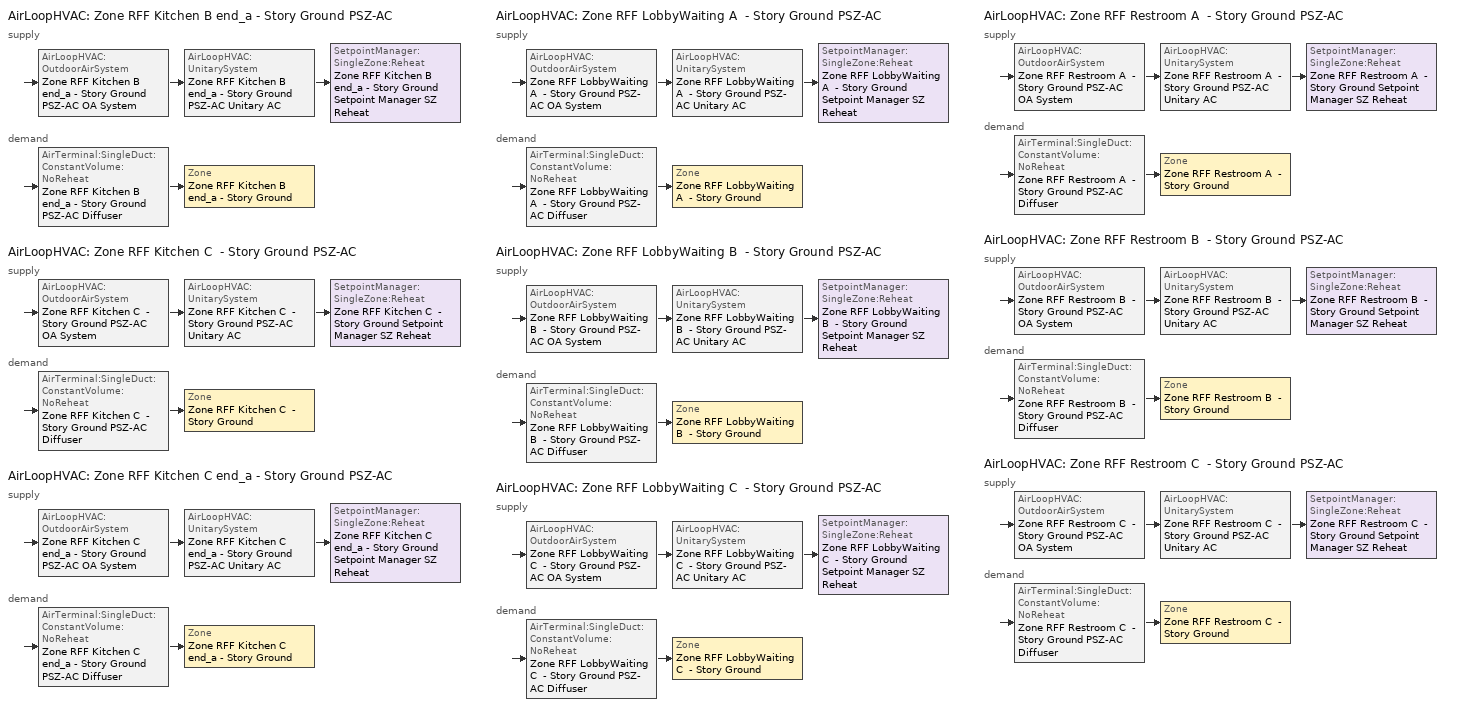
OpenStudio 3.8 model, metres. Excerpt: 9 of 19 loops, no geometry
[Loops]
AirLoopHVAC 'Zone RFF Kitchen B end_a - Story Ground PSZ-AC'
 supply: AirLoopHVAC:OutdoorAirSystem 'Zone RFF Kitchen B end_a - Story Ground PSZ-AC OA System' > AirLoopHVAC:UnitarySystem 'Zone RFF Kitchen B end_a - Story Ground PSZ-AC Unitary AC' > SetpointManager:SingleZone:Reheat 'Zone RFF Kitchen B end_a - Story Ground Setpoint Manager SZ Reheat'
 demand: AirTerminal:SingleDuct:ConstantVolume:NoReheat 'Zone RFF Kitchen B end_a - Story Ground PSZ-AC Diffuser' > Zone 'Zone RFF Kitchen B end_a - Story Ground'
AirLoopHVAC 'Zone RFF Kitchen C  - Story Ground PSZ-AC'
 supply: AirLoopHVAC:OutdoorAirSystem 'Zone RFF Kitchen C  - Story Ground PSZ-AC OA System' > AirLoopHVAC:UnitarySystem 'Zone RFF Kitchen C  - Story Ground PSZ-AC Unitary AC' > SetpointManager:SingleZone:Reheat 'Zone RFF Kitchen C  - Story Ground Setpoint Manager SZ Reheat'
 demand: AirTerminal:SingleDuct:ConstantVolume:NoReheat 'Zone RFF Kitchen C  - Story Ground PSZ-AC Diffuser' > Zone 'Zone RFF Kitchen C  - Story Ground'
AirLoopHVAC 'Zone RFF Kitchen C end_a - Story Ground PSZ-AC'
 supply: AirLoopHVAC:OutdoorAirSystem 'Zone RFF Kitchen C end_a - Story Ground PSZ-AC OA System' > AirLoopHVAC:UnitarySystem 'Zone RFF Kitchen C end_a - Story Ground PSZ-AC Unitary AC' > SetpointManager:SingleZone:Reheat 'Zone RFF Kitchen C end_a - Story Ground Setpoint Manager SZ Reheat'
 demand: AirTerminal:SingleDuct:ConstantVolume:NoReheat 'Zone RFF Kitchen C end_a - Story Ground PSZ-AC Diffuser' > Zone 'Zone RFF Kitchen C end_a - Story Ground'
AirLoopHVAC 'Zone RFF LobbyWaiting A  - Story Ground PSZ-AC'
 supply: AirLoopHVAC:OutdoorAirSystem 'Zone RFF LobbyWaiting A  - Story Ground PSZ-AC OA System' > AirLoopHVAC:UnitarySystem 'Zone RFF LobbyWaiting A  - Story Ground PSZ-AC Unitary AC' > SetpointManager:SingleZone:Reheat 'Zone RFF LobbyWaiting A  - Story Ground Setpoint Manager SZ Reheat'
 demand: AirTerminal:SingleDuct:ConstantVolume:NoReheat 'Zone RFF LobbyWaiting A  - Story Ground PSZ-AC Diffuser' > Zone 'Zone RFF LobbyWaiting A  - Story Ground'
AirLoopHVAC 'Zone RFF LobbyWaiting B  - Story Ground PSZ-AC'
 supply: AirLoopHVAC:OutdoorAirSystem 'Zone RFF LobbyWaiting B  - Story Ground PSZ-AC OA System' > AirLoopHVAC:UnitarySystem 'Zone RFF LobbyWaiting B  - Story Ground PSZ-AC Unitary AC' > SetpointManager:SingleZone:Reheat 'Zone RFF LobbyWaiting B  - Story Ground Setpoint Manager SZ Reheat'
 demand: AirTerminal:SingleDuct:ConstantVolume:NoReheat 'Zone RFF LobbyWaiting B  - Story Ground PSZ-AC Diffuser' > Zone 'Zone RFF LobbyWaiting B  - Story Ground'
AirLoopHVAC 'Zone RFF LobbyWaiting C  - Story Ground PSZ-AC'
 supply: AirLoopHVAC:OutdoorAirSystem 'Zone RFF LobbyWaiting C  - Story Ground PSZ-AC OA System' > AirLoopHVAC:UnitarySystem 'Zone RFF LobbyWaiting C  - Story Ground PSZ-AC Unitary AC' > SetpointManager:SingleZone:Reheat 'Zone RFF LobbyWaiting C  - Story Ground Setpoint Manager SZ Reheat'
 demand: AirTerminal:SingleDuct:ConstantVolume:NoReheat 'Zone RFF LobbyWaiting C  - Story Ground PSZ-AC Diffuser' > Zone 'Zone RFF LobbyWaiting C  - Story Ground'
AirLoopHVAC 'Zone RFF Restroom A  - Story Ground PSZ-AC'
 supply: AirLoopHVAC:OutdoorAirSystem 'Zone RFF Restroom A  - Story Ground PSZ-AC OA System' > AirLoopHVAC:UnitarySystem 'Zone RFF Restroom A  - Story Ground PSZ-AC Unitary AC' > SetpointManager:SingleZone:Reheat 'Zone RFF Restroom A  - Story Ground Setpoint Manager SZ Reheat'
 demand: AirTerminal:SingleDuct:ConstantVolume:NoReheat 'Zone RFF Restroom A  - Story Ground PSZ-AC Diffuser' > Zone 'Zone RFF Restroom A  - Story Ground'
AirLoopHVAC 'Zone RFF Restroom B  - Story Ground PSZ-AC'
 supply: AirLoopHVAC:OutdoorAirSystem 'Zone RFF Restroom B  - Story Ground PSZ-AC OA System' > AirLoopHVAC:UnitarySystem 'Zone RFF Restroom B  - Story Ground PSZ-AC Unitary AC' > SetpointManager:SingleZone:Reheat 'Zone RFF Restroom B  - Story Ground Setpoint Manager SZ Reheat'
 demand: AirTerminal:SingleDuct:ConstantVolume:NoReheat 'Zone RFF Restroom B  - Story Ground PSZ-AC Diffuser' > Zone 'Zone RFF Restroom B  - Story Ground'
AirLoopHVAC 'Zone RFF Restroom C  - Story Ground PSZ-AC'
 supply: AirLoopHVAC:OutdoorAirSystem 'Zone RFF Restroom C  - Story Ground PSZ-AC OA System' > AirLoopHVAC:UnitarySystem 'Zone RFF Restroom C  - Story Ground PSZ-AC Unitary AC' > SetpointManager:SingleZone:Reheat 'Zone RFF Restroom C  - Story Ground Setpoint Manager SZ Reheat'
 demand: AirTerminal:SingleDuct:ConstantVolume:NoReheat 'Zone RFF Restroom C  - Story Ground PSZ-AC Diffuser' > Zone 'Zone RFF Restroom C  - Story Ground'
[Sizing:Zone] Zone Cooling Design Supply Air Temperature Input Method=SupplyAirTemperature; Zone Cooling Design Supply Air Temperature {C}=12.7778; Zone Cooling Design Supply Air Temperature Difference {deltaC}=11.11; Zone Heating Design Supply Air Temperature Input Method=SupplyAirTemperature; Zone Heating Design Supply Air Temperature {C}=50; Zone Heating Design Supply Air Temperature Difference {deltaC}=11.11; Zone Cooling Design Supply Air Humidity Ratio {kg-H2O/kg-air}=0.0085; Zone Heating Design Supply Air Humidity Ratio {kg-H2O/kg-air}=0.008; Cooling Design Air Flow Method=DesignDay; Heating Design Air Flow Method=DesignDay; Account for Dedicated Outdoor Air System=No; Dedicated Outdoor Air System Control Strategy=NeutralSupplyAir; Dedicated Outdoor Air Low Setpoint Temperature for Design {C}=autosize; Dedicated Outdoor Air High Setpoint Temperature for Design {C}=autosize; Zone Load Sizing Method=Sensible Load Only No Latent Load; Zone Latent Cooling Design Supply Air Humidity Ratio Input Method=HumidityRatioDifference; Zone Cooling Design Supply Air Humidity Ratio Difference {kgWater/kgDryAir}=0.005; Zone Latent Heating Design Supply Air Humidity Ratio Input Method=HumidityRatioDifference; Zone Humidification Design Supply Air Humidity Ratio Difference {kgWater/kgDryAir}=0.005
Zone RFF Kitchen B end_a - Story Ground; Zone RFF Kitchen C end_a - Story Ground; Zone RFF Kitchen C  - Story Ground; Zone RFF Restroom A  - Story Ground; Zone RFF Restroom B  - Story Ground; Zone RFF Restroom C  - Story Ground; Zone RFF LobbyWaiting A  - Story Ground; Zone RFF LobbyWaiting B  - Story Ground; Zone RFF LobbyWaiting C  - Story Ground
[Zone equipment]
Zone RFF Kitchen B end_a - Story Ground: Zone RFF Kitchen B end_a - Story Ground Exhaust Fan, Zone RFF Kitchen B end_a - Story Ground PSZ-AC Diffuser
Zone RFF Kitchen C end_a - Story Ground: Zone RFF Kitchen C end_a - Story Ground Exhaust Fan, Zone RFF Kitchen C end_a - Story Ground PSZ-AC Diffuser
Zone RFF Kitchen C  - Story Ground: Zone RFF Kitchen C  - Story Ground Exhaust Fan, Zone RFF Kitchen C  - Story Ground PSZ-AC Diffuser
Zone RFF Restroom A  - Story Ground: Zone RFF Restroom A  - Story Ground Exhaust Fan, Zone RFF Restroom A  - Story Ground PSZ-AC Diffuser
Zone RFF Restroom B  - Story Ground: Zone RFF Restroom B  - Story Ground Exhaust Fan, Zone RFF Restroom B  - Story Ground PSZ-AC Diffuser
Zone RFF Restroom C  - Story Ground: Zone RFF Restroom C  - Story Ground Exhaust Fan, Zone RFF Restroom C  - Story Ground PSZ-AC Diffuser
Zone RFF LobbyWaiting A  - Story Ground: Zone RFF LobbyWaiting A  - Story Ground PSZ-AC Diffuser
Zone RFF LobbyWaiting B  - Story Ground: Zone RFF LobbyWaiting B  - Story Ground PSZ-AC Diffuser
Zone RFF LobbyWaiting C  - Story Ground: Zone RFF LobbyWaiting C  - Story Ground PSZ-AC Diffuser
[Fan:ZoneExhaust] Availability Schedule=D_RFF_All_Fan_Yr; Fan Total Efficiency=0.563391; Pressure Rise {Pa}=124.544; Flow Fraction Schedule=D_RFF_All_Fan_Yr; System Availability Manager Coupling Mode=Decoupled
Name | Maximum Flow Rate {m3/s}
Zone RFF Kitchen B end_a - Story Ground Exhaust Fan | 0.203941
Zone RFF Kitchen C  - Story Ground Exhaust Fan | 0.373478
Zone RFF Kitchen C end_a - Story Ground Exhaust Fan | 0.350421
Zone RFF Restroom A  - Story Ground Exhaust Fan; Zone RFF Restroom C  - Story Ground Exhaust Fan | 0.0274753
Zone RFF Restroom B  - Story Ground Exhaust Fan | 0.0159903
[Refrigeration:WalkIn]
Quick Service Restaurant Freezer: Availability Schedule=Always On Discrete; Rated Coil Cooling Capacity {W}=1670.51; Operating Temperature {C}=-23; Rated Cooling Source Temperature {C}=-28.3333; Rated Total Heating Power {W}=0; Rated Cooling Coil Fan Power {W}=180; Rated Circulation Fan Power {W}=0; Rated Total Lighting Power {W}=80; Lighting Schedule=Always On; Defrost Type=Electric; Defrost Control Type=TimeSchedule; Defrost Schedule=Refrigeration Defrost Schedule; Defrost Drip-Down Schedule=Refrigeration Dripdown Schedule; Defrost Power {W}=2000; Temperature Termination Defrost Fraction to Ice=0.7; Insulated Floor Surface Area {m2}=7.43224; Insulated Floor U-Value {W/m2-K}=0.207; WalkIn Zone Boundary 1=Refrigeration Walk In Zone Boundary 1
[Refrigeration:WalkIn:ZoneBoundary]
Refrigeration Walk In Zone Boundary 1: Zone=Zone RFF Kitchen C  - Story Ground; Total Insulated Surface Area Facing Zone {m2}=43.4; Insulated Surface U-Value Facing Zone {W/m2-K}=0.235; Area of Stocking Doors Facing Zone {m2}=2; Height of Stocking Doors Facing Zone {m}=2; Stocking Door Opening Schedule Name Facing Zone=door_wi_sched; Stocking Door Opening Protection Type Facing Zone=None
[AirLoopHVAC] Design Return Air Flow Fraction of Supply Air Flow=1
Name | Availability Schedule | Design Supply Air Flow Rate {m3/s}
Zone RFF Kitchen B end_a - Story Ground PSZ-AC | Zone RFF Kitchen B end_a - Story Ground PSZ-AC_constant_night_fan_schedule | 1.65599
Zone RFF Kitchen C  - Story Ground PSZ-AC | Zone RFF Kitchen C  - Story Ground PSZ-AC_constant_night_fan_schedule | 1.61261
Zone RFF Kitchen C end_a - Story Ground PSZ-AC | Zone RFF Kitchen C end_a - Story Ground PSZ-AC_constant_night_fan_schedule | 1.82456
Zone RFF LobbyWaiting A  - Story Ground PSZ-AC | Zone RFF LobbyWaiting A  - Story Ground PSZ-AC_constant_night_fan_schedule | 0.0974898
Zone RFF LobbyWaiting B  - Story Ground PSZ-AC | Zone RFF LobbyWaiting B  - Story Ground PSZ-AC_constant_night_fan_schedule | 0.0467048
Zone RFF LobbyWaiting C  - Story Ground PSZ-AC | Zone RFF LobbyWaiting C  - Story Ground PSZ-AC_constant_night_fan_schedule | 0.117808
Zone RFF Restroom A  - Story Ground PSZ-AC | Zone RFF Restroom A  - Story Ground PSZ-AC_constant_night_fan_schedule | 0.100595
Zone RFF Restroom B  - Story Ground PSZ-AC | Zone RFF Restroom B  - Story Ground PSZ-AC_constant_night_fan_schedule | 0.0669069
Zone RFF Restroom C  - Story Ground PSZ-AC | Zone RFF Restroom C  - Story Ground PSZ-AC_constant_night_fan_schedule | 0.109254
[Sizing:System] Type of Load to Size On=Sensible; Central Heating Maximum System Air Flow Ratio=1; Preheat Design Temperature {C}=7.22222; Preheat Design Humidity Ratio {kg-H2O/kg-Air}=0.008; Precool Design Temperature {C}=12.7778; Precool Design Humidity Ratio {kg-H2O/kg-Air}=0.008; Central Cooling Design Supply Air Temperature {C}=12.7778; Central Heating Design Supply Air Temperature {C}=50; Sizing Option=Coincident; 100% Outdoor Air in Cooling=No; 100% Outdoor Air in Heating=No; Central Cooling Design Supply Air Humidity Ratio {kg-H2O/kg-Air}=0.0085; Central Heating Design Supply Air Humidity Ratio {kg-H2O/kg-Air}=0.008; Cooling Design Air Flow Method=DesignDay; Heating Design Air Flow Method=DesignDay; System Outdoor Air Method=ZoneSum; Zone Maximum Outdoor Air Fraction=1; Cooling Supply Air Flow Rate Per Floor Area {m3/s-m2}=0.00996765; Cooling Fraction of Autosized Cooling Supply Air Flow Rate=1; Cooling Supply Air Flow Rate Per Unit Cooling Capacity {m3/s-W}=3.94755e-05; Heating Supply Air Flow Rate Per Floor Area {m3/s-m2}=0.00996765; Heating Fraction of Autosized Heating Supply Air Flow Rate=1; Heating Fraction of Autosized Cooling Supply Air Flow Rate=1; Heating Supply Air Flow Rate Per Unit Heating Capacity {m3/s-W}=3.15882e-05; Cooling Design Capacity Method=CoolingDesignCapacity; Cooling Design Capacity Per Floor Area {W/m2}=234.7; Fraction of Autosized Cooling Design Capacity=1; Heating Design Capacity Method=HeatingDesignCapacity; Heating Design Capacity Per Floor Area {W/m2}=157; Fraction of Autosized Heating Design Capacity=1; Central Cooling Capacity Control Method=OnOff; Occupant Diversity=1
Name | Design Outdoor Air Flow Rate {m3/s} | Cooling Design Capacity {W} | Heating Design Capacity {W}
Zone RFF Kitchen B end_a - Story Ground PSZ-AC | 1.65599 | 18886.76 | 776.79
Zone RFF Kitchen C  - Story Ground PSZ-AC | 1.61261 | 18354.87 | 4557.23
Zone RFF Kitchen C end_a - Story Ground PSZ-AC | 1.82456 | 20960.24 | 1676.79
Zone RFF LobbyWaiting A  - Story Ground PSZ-AC | 0.0974898 | 1379.68 | 961.65
Zone RFF LobbyWaiting B  - Story Ground PSZ-AC | 0.0467048 | 689.67 | 432.26
Zone RFF LobbyWaiting C  - Story Ground PSZ-AC | 0.117808 | 1596.02 | 961.38
Zone RFF Restroom A  - Story Ground PSZ-AC | 0.100595 | 1312.66 | 471.02
Zone RFF Restroom B  - Story Ground PSZ-AC | 0.0669069 | 858.38 | 274.13
Zone RFF Restroom C  - Story Ground PSZ-AC | 0.109254 | 1402.63 | 471.02
[SetpointManager:SingleZone:Reheat] Minimum Supply Air Temperature {C}=12.7778; Maximum Supply Air Temperature {C}=50
Name | Control Zone | Setpoint Node or NodeList
Zone RFF Kitchen B end_a - Story Ground Setpoint Manager SZ Reheat | Zone RFF Kitchen B end_a - Story Ground | Zone RFF Kitchen B end_a - Story Ground PSZ-AC Supply Outlet Node
Zone RFF Kitchen C  - Story Ground Setpoint Manager SZ Reheat | Zone RFF Kitchen C  - Story Ground | Zone RFF Kitchen C  - Story Ground PSZ-AC Supply Outlet Node
Zone RFF Kitchen C end_a - Story Ground Setpoint Manager SZ Reheat | Zone RFF Kitchen C end_a - Story Ground | Zone RFF Kitchen C end_a - Story Ground PSZ-AC Supply Outlet Node
Zone RFF LobbyWaiting A  - Story Ground Setpoint Manager SZ Reheat | Zone RFF LobbyWaiting A  - Story Ground | Zone RFF LobbyWaiting A  - Story Ground PSZ-AC Supply Outlet Node
Zone RFF LobbyWaiting B  - Story Ground Setpoint Manager SZ Reheat | Zone RFF LobbyWaiting B  - Story Ground | Zone RFF LobbyWaiting B  - Story Ground PSZ-AC Supply Outlet Node
Zone RFF LobbyWaiting C  - Story Ground Setpoint Manager SZ Reheat | Zone RFF LobbyWaiting C  - Story Ground | Zone RFF LobbyWaiting C  - Story Ground PSZ-AC Supply Outlet Node
Zone RFF Restroom A  - Story Ground Setpoint Manager SZ Reheat | Zone RFF Restroom A  - Story Ground | Zone RFF Restroom A  - Story Ground PSZ-AC Supply Outlet Node
Zone RFF Restroom B  - Story Ground Setpoint Manager SZ Reheat | Zone RFF Restroom B  - Story Ground | Zone RFF Restroom B  - Story Ground PSZ-AC Supply Outlet Node
Zone RFF Restroom C  - Story Ground Setpoint Manager SZ Reheat | Zone RFF Restroom C  - Story Ground | Zone RFF Restroom C  - Story Ground PSZ-AC Supply Outlet Node
[Coil:Heating:Electric] Efficiency=1
Name | Availability Schedule | Nominal Capacity {W}
Zone RFF Kitchen B end_a - Story Ground PSZ-AC Electric Htg Coil | Always On Discrete | 59642.8
Zone RFF Kitchen B end_a - Story Ground PSZ-AC No Heat; Zone RFF Kitchen C  - Story Ground PSZ-AC No Heat; Zone RFF Kitchen C end_a - Story Ground PSZ-AC No Heat; Zone RFF LobbyWaiting A  - Story Ground PSZ-AC No Heat; Zone RFF LobbyWaiting B  - Story Ground PSZ-AC No Heat; Zone RFF LobbyWaiting C  - Story Ground PSZ-AC No Heat; Zone RFF Restroom A  - Story Ground PSZ-AC No Heat; Zone RFF Restroom B  - Story Ground PSZ-AC No Heat; Zone RFF Restroom C  - Story Ground PSZ-AC No Heat | Always Off Discrete | 0
Zone RFF Kitchen C  - Story Ground PSZ-AC Electric Htg Coil | Always On Discrete | 58332.5
Zone RFF Kitchen C end_a - Story Ground PSZ-AC Electric Htg Coil | Always On Discrete | 65856.2
Zone RFF LobbyWaiting A  - Story Ground PSZ-AC Electric Htg Coil | Always On Discrete | 3797.7
Zone RFF LobbyWaiting B  - Story Ground PSZ-AC Electric Htg Coil | Always On Discrete | 1850.15
Zone RFF LobbyWaiting C  - Story Ground PSZ-AC Electric Htg Coil | Always On Discrete | 4526.74
Zone RFF Restroom A  - Story Ground PSZ-AC Electric Htg Coil | Always On Discrete | 3799.42
Zone RFF Restroom B  - Story Ground PSZ-AC Electric Htg Coil | Always On Discrete | 2511.14
Zone RFF Restroom C  - Story Ground PSZ-AC Electric Htg Coil | Always On Discrete | 4110.1
[Coil:Cooling:DX:SingleSpeed] Availability Schedule=Always On Discrete; Rated COP {W/W}=3.14722; Rated Evaporator Fan Power Per Volume Flow Rate 2017 {W/(m3/s)}=773.3; Rated Evaporator Fan Power Per Volume Flow Rate 2023 {W/(m3/s)}=934.4; Total Cooling Capacity Function of Temperature Curve=SpltAC1Sp_ClCap_fT; Total Cooling Capacity Function of Flow Fraction Curve=DXCOOL-NECB2011-REF-CAPFFLOW; Energy Input Ratio Function of Temperature Curve=SpltAC1Sp_EIR_fT; Energy Input Ratio Function of Flow Fraction Curve=DXCOOL-NECB2011-REF-COOLEIRFFLOW; Part Load Fraction Correlation Curve=DXCOOL-NECB2011-REF-COOLPLFFPLR; Minimum Outdoor Dry-Bulb Temperature for Compressor Operation {C}=-25; Nominal Time for Condensate Removal to Begin {s}=0; Ratio of Initial Moisture Evaporation Rate and Steady State Latent Capacity=0; Maximum Cycling Rate {cycles/hr}=0; Latent Capacity Time Constant {s}=0; Condenser Type=AirCooled; Evaporative Condenser Effectiveness=0.9; Evaporative Condenser Air Flow Rate {m3/s}=autosize; Evaporative Condenser Pump Rated Power Consumption {W}=autosize; Crankcase Heater Capacity {W}=0; Maximum Outdoor Dry-Bulb Temperature for Crankcase Heater Operation {C}=10; Basin Heater Capacity {W/K}=0; Basin Heater Setpoint Temperature {C}=2
Name | Rated Total Cooling Capacity {W} | Rated Sensible Heat Ratio | Rated Air Flow Rate {m3/s}
Zone RFF Kitchen B end_a - Story Ground PSZ-AC 1spd DX AC Clg Coil 24kBtu/hr 9.7SEER 23kBtu/hr 9.7SEER | 27412.5 | 0.800655 | 1.65599
Zone RFF Kitchen C  - Story Ground PSZ-AC 1spd DX AC Clg Coil 28kBtu/hr 9.7SEER 30kBtu/hr 9.7SEER | 26694.5 | 0.800655 | 1.61261
Zone RFF Kitchen C end_a - Story Ground PSZ-AC 1spd DX AC Clg Coil 39kBtu/hr 9.7SEER 40kBtu/hr 9.7SEER | 30202.9 | 0.800655 | 1.82456
Zone RFF LobbyWaiting A  - Story Ground PSZ-AC 1spd DX AC Clg Coil 6kBtu/hr 9.7SEER 6kBtu/hr 9.7SEER | 1867.14 | 0.793772 | 0.0974898
Zone RFF LobbyWaiting B  - Story Ground PSZ-AC 1spd DX AC Clg Coil 3kBtu/hr 9.7SEER 3kBtu/hr 9.7SEER | 931.355 | 0.777195 | 0.0467048
Zone RFF LobbyWaiting C  - Story Ground PSZ-AC 1spd DX AC Clg Coil 6kBtu/hr 9.7SEER 6kBtu/hr 9.7SEER | 2177.4 | 0.800284 | 0.117808
Zone RFF Restroom A  - Story Ground PSZ-AC 1spd DX AC Clg Coil 4kBtu/hr 9.7SEER 4kBtu/hr 9.7SEER | 1786 | 0.80079 | 0.100595
Zone RFF Restroom B  - Story Ground PSZ-AC 1spd DX AC Clg Coil 2kBtu/hr 9.7SEER 2kBtu/hr 9.7SEER | 1162.76 | 0.800197 | 0.0669069
Zone RFF Restroom C  - Story Ground PSZ-AC 1spd DX AC Clg Coil 5kBtu/hr 9.7SEER 4kBtu/hr 9.7SEER | 1917.08 | 0.80084 | 0.109254
[Fan:OnOff] Availability Schedule=Always On Discrete; Fan Total Efficiency=0.546; Pressure Rise {Pa}=622.722; Motor Efficiency=0.84; Motor In Airstream Fraction=1
Name | Maximum Flow Rate {m3/s} | Fan Power Ratio Function of Speed Ratio Curve | Fan Efficiency Ratio Function of Speed Ratio Curve
Zone RFF Kitchen B end_a - Story Ground PSZ-AC Fan | 1.65599 | Fan On Off Power Curve 9 | Fan On Off Efficiency Curve 9
Zone RFF Kitchen C  - Story Ground PSZ-AC Fan | 1.61261 | Fan On Off Power Curve 10 | Fan On Off Efficiency Curve 10
Zone RFF Kitchen C end_a - Story Ground PSZ-AC Fan | 1.82456 | Fan On Off Power Curve 11 | Fan On Off Efficiency Curve 11
Zone RFF LobbyWaiting A  - Story Ground PSZ-AC Fan | 0.0974898 | Fan On Off Power Curve 12 | Fan On Off Efficiency Curve 12
Zone RFF LobbyWaiting B  - Story Ground PSZ-AC Fan | 0.0467048 | Fan On Off Power Curve 13 | Fan On Off Efficiency Curve 13
Zone RFF LobbyWaiting C  - Story Ground PSZ-AC Fan | 0.117808 | Fan On Off Power Curve 14 | Fan On Off Efficiency Curve 14
Zone RFF Restroom A  - Story Ground PSZ-AC Fan | 0.100595 | Fan On Off Power Curve 15 | Fan On Off Efficiency Curve 15
Zone RFF Restroom B  - Story Ground PSZ-AC Fan | 0.0669069 | Fan On Off Power Curve 16 | Fan On Off Efficiency Curve 16
Zone RFF Restroom C  - Story Ground PSZ-AC Fan | 0.109254 | Fan On Off Power Curve 17 | Fan On Off Efficiency Curve 17
[AirLoopHVAC:UnitarySystem] Control Type=Load; Dehumidification Control Type=None; Availability Schedule=Always On Discrete; Fan Placement=DrawThrough; DX Heating Coil Sizing Ratio=1; Use DOAS DX Cooling Coil=No; DOAS DX Cooling Coil Leaving Minimum Air Temperature {C}=2; Latent Load Control=SensibleOnlyLoadControl; Supply Air Flow Rate Method During Cooling Operation=SupplyAirFlowRate; Supply Air Flow Rate Method During Heating Operation=SupplyAirFlowRate; Supply Air Flow Rate Method When No Cooling or Heating is Required=None; No Load Supply Air Flow Rate Control Set To Low Speed=Yes; Maximum Supply Air Temperature {C}=50; Maximum Outdoor Dry-Bulb Temperature for Supplemental Heater Operation {C}=21; Ancilliary On-Cycle Electric Power {W}=0; Ancilliary Off-Cycle Electric Power {W}=0
Name | Controlling Zone or Thermostat Location | Supply Fan | Supply Air Fan Operating Mode Schedule | Heating Coil | Cooling Coil | Supplemental Heating Coil | Supply Air Flow Rate During Cooling Operation {m3/s} | Supply Air Flow Rate During Heating Operation {m3/s}
Zone RFF Kitchen B end_a - Story Ground PSZ-AC Unitary AC | Zone RFF Kitchen B end_a - Story Ground | Zone RFF Kitchen B end_a - Story Ground PSZ-AC Fan | Zone RFF Kitchen B end_a - Story Ground PSZ-AC_constant_night_fan_schedule | Zone RFF Kitchen B end_a - Story Ground PSZ-AC Electric Htg Coil | Zone RFF Kitchen B end_a - Story Ground PSZ-AC 1spd DX AC Clg Coil 24kBtu/hr 9.7SEER 23kBtu/hr 9.7SEER | Zone RFF Kitchen B end_a - Story Ground PSZ-AC No Heat | 1.65599 | 1.65599
Zone RFF Kitchen C  - Story Ground PSZ-AC Unitary AC | Zone RFF Kitchen C  - Story Ground | Zone RFF Kitchen C  - Story Ground PSZ-AC Fan | Zone RFF Kitchen C  - Story Ground PSZ-AC_constant_night_fan_schedule | Zone RFF Kitchen C  - Story Ground PSZ-AC Electric Htg Coil | Zone RFF Kitchen C  - Story Ground PSZ-AC 1spd DX AC Clg Coil 28kBtu/hr 9.7SEER 30kBtu/hr 9.7SEER | Zone RFF Kitchen C  - Story Ground PSZ-AC No Heat | 1.61261 | 1.61261
Zone RFF Kitchen C end_a - Story Ground PSZ-AC Unitary AC | Zone RFF Kitchen C end_a - Story Ground | Zone RFF Kitchen C end_a - Story Ground PSZ-AC Fan | Zone RFF Kitchen C end_a - Story Ground PSZ-AC_constant_night_fan_schedule | Zone RFF Kitchen C end_a - Story Ground PSZ-AC Electric Htg Coil | Zone RFF Kitchen C end_a - Story Ground PSZ-AC 1spd DX AC Clg Coil 39kBtu/hr 9.7SEER 40kBtu/hr 9.7SEER | Zone RFF Kitchen C end_a - Story Ground PSZ-AC No Heat | 1.82456 | 1.82456
Zone RFF LobbyWaiting A  - Story Ground PSZ-AC Unitary AC | Zone RFF LobbyWaiting A  - Story Ground | Zone RFF LobbyWaiting A  - Story Ground PSZ-AC Fan | Zone RFF LobbyWaiting A  - Story Ground PSZ-AC_constant_night_fan_schedule | Zone RFF LobbyWaiting A  - Story Ground PSZ-AC Electric Htg Coil | Zone RFF LobbyWaiting A  - Story Ground PSZ-AC 1spd DX AC Clg Coil 6kBtu/hr 9.7SEER 6kBtu/hr 9.7SEER | Zone RFF LobbyWaiting A  - Story Ground PSZ-AC No Heat | 0.0974898 | 0.0974898
Zone RFF LobbyWaiting B  - Story Ground PSZ-AC Unitary AC | Zone RFF LobbyWaiting B  - Story Ground | Zone RFF LobbyWaiting B  - Story Ground PSZ-AC Fan | Zone RFF LobbyWaiting B  - Story Ground PSZ-AC_constant_night_fan_schedule | Zone RFF LobbyWaiting B  - Story Ground PSZ-AC Electric Htg Coil | Zone RFF LobbyWaiting B  - Story Ground PSZ-AC 1spd DX AC Clg Coil 3kBtu/hr 9.7SEER 3kBtu/hr 9.7SEER | Zone RFF LobbyWaiting B  - Story Ground PSZ-AC No Heat | 0.0467048 | 0.0467048
Zone RFF LobbyWaiting C  - Story Ground PSZ-AC Unitary AC | Zone RFF LobbyWaiting C  - Story Ground | Zone RFF LobbyWaiting C  - Story Ground PSZ-AC Fan | Zone RFF LobbyWaiting C  - Story Ground PSZ-AC_constant_night_fan_schedule | Zone RFF LobbyWaiting C  - Story Ground PSZ-AC Electric Htg Coil | Zone RFF LobbyWaiting C  - Story Ground PSZ-AC 1spd DX AC Clg Coil 6kBtu/hr 9.7SEER 6kBtu/hr 9.7SEER | Zone RFF LobbyWaiting C  - Story Ground PSZ-AC No Heat | 0.117808 | 0.117808
Zone RFF Restroom A  - Story Ground PSZ-AC Unitary AC | Zone RFF Restroom A  - Story Ground | Zone RFF Restroom A  - Story Ground PSZ-AC Fan | Zone RFF Restroom A  - Story Ground PSZ-AC_constant_night_fan_schedule | Zone RFF Restroom A  - Story Ground PSZ-AC Electric Htg Coil | Zone RFF Restroom A  - Story Ground PSZ-AC 1spd DX AC Clg Coil 4kBtu/hr 9.7SEER 4kBtu/hr 9.7SEER | Zone RFF Restroom A  - Story Ground PSZ-AC No Heat | 0.100595 | 0.100595
Zone RFF Restroom B  - Story Ground PSZ-AC Unitary AC | Zone RFF Restroom B  - Story Ground | Zone RFF Restroom B  - Story Ground PSZ-AC Fan | Zone RFF Restroom B  - Story Ground PSZ-AC_constant_night_fan_schedule | Zone RFF Restroom B  - Story Ground PSZ-AC Electric Htg Coil | Zone RFF Restroom B  - Story Ground PSZ-AC 1spd DX AC Clg Coil 2kBtu/hr 9.7SEER 2kBtu/hr 9.7SEER | Zone RFF Restroom B  - Story Ground PSZ-AC No Heat | 0.0669069 | 0.0669069
Zone RFF Restroom C  - Story Ground PSZ-AC Unitary AC | Zone RFF Restroom C  - Story Ground | Zone RFF Restroom C  - Story Ground PSZ-AC Fan | Zone RFF Restroom C  - Story Ground PSZ-AC_constant_night_fan_schedule | Zone RFF Restroom C  - Story Ground PSZ-AC Electric Htg Coil | Zone RFF Restroom C  - Story Ground PSZ-AC 1spd DX AC Clg Coil 5kBtu/hr 9.7SEER 4kBtu/hr 9.7SEER | Zone RFF Restroom C  - Story Ground PSZ-AC No Heat | 0.109254 | 0.109254
[Controller:OutdoorAir] Economizer Control Type=NoEconomizer; Economizer Control Action Type=ModulateFlow; Economizer Maximum Limit Dry-Bulb Temperature {C}=28; Economizer Maximum Limit Enthalpy {J/kg}=64000; Lockout Type=LockoutWithCompressor; Minimum Limit Type=FixedMinimum; High Humidity Control=No; Heat Recovery Bypass Control Type=BypassWhenWithinEconomizerLimits; Economizer Operation Staging=InterlockedWithMechanicalCooling
Name | Minimum Outdoor Air Flow Rate {m3/s} | Maximum Outdoor Air Flow Rate {m3/s} | Minimum Outdoor Air Schedule | Controller Mechanical Ventilation
Zone RFF Kitchen B end_a - Story Ground PSZ-AC OA System Controller | 0.00927005 | 1.65599 | Zone RFF Kitchen B end_a - Story Ground PSZ-AC_night_ventcycle_schedule | Controller Mechanical Ventilation 10
Zone RFF Kitchen C  - Story Ground PSZ-AC OA System Controller | 0.0169763 | 1.61261 | Zone RFF Kitchen C  - Story Ground PSZ-AC_night_ventcycle_schedule | Controller Mechanical Ventilation 11
Zone RFF Kitchen C end_a - Story Ground PSZ-AC OA System Controller | 0.0159282 | 1.82456 | Zone RFF Kitchen C end_a - Story Ground PSZ-AC_night_ventcycle_schedule | Controller Mechanical Ventilation 12
Zone RFF LobbyWaiting A  - Story Ground PSZ-AC OA System Controller | 0.0123474 | 0.0974898 | Zone RFF LobbyWaiting A  - Story Ground PSZ-AC_night_ventcycle_schedule | Controller Mechanical Ventilation 13
Zone RFF LobbyWaiting B  - Story Ground PSZ-AC OA System Controller | 0.00718606 | 0.0467048 | Zone RFF LobbyWaiting B  - Story Ground PSZ-AC_night_ventcycle_schedule | Controller Mechanical Ventilation 14
Zone RFF LobbyWaiting C  - Story Ground PSZ-AC OA System Controller | 0.0123474 | 0.117808 | Zone RFF LobbyWaiting C  - Story Ground PSZ-AC_night_ventcycle_schedule | Controller Mechanical Ventilation 15
Zone RFF Restroom A  - Story Ground PSZ-AC OA System Controller | 0.00783045 | 0.100595 | Zone RFF Restroom A  - Story Ground PSZ-AC_night_ventcycle_schedule | Controller Mechanical Ventilation 16
Zone RFF Restroom B  - Story Ground PSZ-AC OA System Controller | 0.00455723 | 0.0669069 | Zone RFF Restroom B  - Story Ground PSZ-AC_night_ventcycle_schedule | Controller Mechanical Ventilation 17
Zone RFF Restroom C  - Story Ground PSZ-AC OA System Controller | 0.00783045 | 0.109254 | Zone RFF Restroom C  - Story Ground PSZ-AC_night_ventcycle_schedule | Controller Mechanical Ventilation 18
[Controller:MechanicalVentilation] Availability Schedule=Always On Discrete
Controller Mechanical Ventilation 10; Controller Mechanical Ventilation 11; Controller Mechanical Ventilation 12; Controller Mechanical Ventilation 13; Controller Mechanical Ventilation 14; Controller Mechanical Ventilation 15; Controller Mechanical Ventilation 16; Controller Mechanical Ventilation 17; Controller Mechanical Ventilation 18
[AirLoopHVAC:OutdoorAirSystem]
Name | Controller
Zone RFF Kitchen B end_a - Story Ground PSZ-AC OA System | Zone RFF Kitchen B end_a - Story Ground PSZ-AC OA System Controller
Zone RFF Kitchen C  - Story Ground PSZ-AC OA System | Zone RFF Kitchen C  - Story Ground PSZ-AC OA System Controller
Zone RFF Kitchen C end_a - Story Ground PSZ-AC OA System | Zone RFF Kitchen C end_a - Story Ground PSZ-AC OA System Controller
Zone RFF LobbyWaiting A  - Story Ground PSZ-AC OA System | Zone RFF LobbyWaiting A  - Story Ground PSZ-AC OA System Controller
Zone RFF LobbyWaiting B  - Story Ground PSZ-AC OA System | Zone RFF LobbyWaiting B  - Story Ground PSZ-AC OA System Controller
Zone RFF LobbyWaiting C  - Story Ground PSZ-AC OA System | Zone RFF LobbyWaiting C  - Story Ground PSZ-AC OA System Controller
Zone RFF Restroom A  - Story Ground PSZ-AC OA System | Zone RFF Restroom A  - Story Ground PSZ-AC OA System Controller
Zone RFF Restroom B  - Story Ground PSZ-AC OA System | Zone RFF Restroom B  - Story Ground PSZ-AC OA System Controller
Zone RFF Restroom C  - Story Ground PSZ-AC OA System | Zone RFF Restroom C  - Story Ground PSZ-AC OA System Controller
[AirTerminal:SingleDuct:ConstantVolume:NoReheat] Availability Schedule=Always On Discrete
Name | Maximum Air Flow Rate {m3/s}
Zone RFF Kitchen B end_a - Story Ground PSZ-AC Diffuser | 1.65599
Zone RFF Kitchen C  - Story Ground PSZ-AC Diffuser | 1.61261
Zone RFF Kitchen C end_a - Story Ground PSZ-AC Diffuser | 1.82456
Zone RFF LobbyWaiting A  - Story Ground PSZ-AC Diffuser | 0.0974898
Zone RFF LobbyWaiting B  - Story Ground PSZ-AC Diffuser | 0.0467048
Zone RFF LobbyWaiting C  - Story Ground PSZ-AC Diffuser | 0.117808
Zone RFF Restroom A  - Story Ground PSZ-AC Diffuser | 0.100595
Zone RFF Restroom B  - Story Ground PSZ-AC Diffuser | 0.0669069
Zone RFF Restroom C  - Story Ground PSZ-AC Diffuser | 0.109254
[Schedule:Ruleset]
Name | Default Day Schedule | Summer Design Day Schedule | Winter Design Day Schedule
D_RFF_All_Fan_Yr | D_RFF_All_Fan_Yr Default | D_RFF_All_Fan_Yr Summer Design Day | D_RFF_All_Fan_Yr Winter Design Day
Always On | Always On Default
door_wi_sched | door_wi_sched Default
Refrigeration Defrost Schedule | Refrigeration Defrost Schedule Default - Quick Service Restaurant Freezer
Refrigeration Dripdown Schedule | Refrigeration Dripdown Schedule Default - Quick Service Restaurant Freezer
[Schedule:Day]
D_RFF_All_Fan_Yr Default; autogen D_RFF_All_Fan_Yr 0_day_sch: Average, 5, 0, 0, 24, 0, 1
D_RFF_All_Fan_Yr Winter Design Day; D_RFF_All_Fan_Yr Summer Design Day: 5, 0, 0, 24, 0, 1
Always On Default: 24, 0, 1
door_wi_sched Default: 6, 0, 0, 22, 0, 0.0625, 24, 0, 0
Refrigeration Defrost Schedule Default - Quick Service Restaurant Freezer: 0, 45, 0, 24, 0, 0
Refrigeration Dripdown Schedule Default - Quick Service Restaurant Freezer: 0, 50, 0, 24, 0, 0
[Schedule:Rule]
autogen D_RFF_All_Fan_Yr 0: Schedule Ruleset=D_RFF_All_Fan_Yr; Rule Order=0; Day Schedule=autogen D_RFF_All_Fan_Yr 0_day_sch; Apply Sunday=Yes; Apply Monday=Yes; Apply Tuesday=Yes; Apply Wednesday=Yes; Apply Thursday=Yes; Apply Friday=Yes; Apply Saturday=Yes; Date Specification Type=SpecificDates; Specific Month 1=1; Specific Day 1=6; Specific Month 2=1; Specific Day 2=7; Specific Month 3=1; Specific Day 3=13; Specific Month 4=1; Specific Day 4=14; Specific Month 5=1; Specific Day 5=20; Specific Month 6=1; Specific Day 6=21; Specific Month 7=1; Specific Day 7=27; Specific Month 8=1; Specific Day 8=28; Specific Month 9=2; Specific Day 9=3; Specific Month 10=2; Specific Day 10=4; Specific Month 11=2; Specific Day 11=10; Specific Month 12=2; Specific Day 12=11; Specific Month 13=2; Specific Day 13=17; Specific Month 14=2; Specific Day 14=18; Specific Month 15=2; Specific Day 15=24; Specific Month 16=2; Specific Day 16=25; Specific Month 17=3; Specific Day 17=3; Specific Month 18=3; Specific Day 18=4; Specific Month 19=3; Specific Day 19=10; Specific Month 20=3; Specific Day 20=11; Specific Month 21=3; Specific Day 21=17; Specific Month 22=3; Specific Day 22=18; Specific Month 23=3; Specific Day 23=24; Specific Month 24=3; Specific Day 24=25; Specific Month 25=3; Specific Day 25=31; Specific Month 26=4; Specific Day 26=1; Specific Month 27=4; Specific Day 27=7; Specific Month 28=4; Specific Day 28=8; Specific Month 29=4; Specific Day 29=14; Specific Month 30=4; Specific Day 30=15; Specific Month 31=4; Specific Day 31=21; Specific Month 32=4; Specific Day 32=22; Specific Month 33=4; Specific Day 33=28; Specific Month 34=4; Specific Day 34=29; Specific Month 35=5; Specific Day 35=5; Specific Month 36=5; Specific Day 36=6; Specific Month 37=5; Specific Day 37=12; Specific Month 38=5; Specific Day 38=13; Specific Month 39=5; Specific Day 39=19; Specific Month 40=5; Specific Day 40=20; Specific Month 41=5; Specific Day 41=26; Specific Month 42=5; Specific Day 42=27; Specific Month 43=6; Specific Day 43=2; Specific Month 44=6; Specific Day 44=3; Specific Month 45=6; Specific Day 45=9; Specific Month 46=6; Specific Day 46=10; Specific Month 47=6; Specific Day 47=16; Specific Month 48=6; Specific Day 48=17; Specific Month 49=6; Specific Day 49=23; Specific Month 50=6; Specific Day 50=24; Specific Month 51=6; Specific Day 51=30; Specific Month 52=7; Specific Day 52=1; Specific Month 53=7; Specific Day 53=7; Specific Month 54=7; Specific Day 54=8; Specific Month 55=7; Specific Day 55=14; Specific Month 56=7; Specific Day 56=15; Specific Month 57=7; Specific Day 57=21; Specific Month 58=7; Specific Day 58=22; Specific Month 59=7; Specific Day 59=28; Specific Month 60=7; Specific Day 60=29; Specific Month 61=8; Specific Day 61=4; Specific Month 62=8; Specific Day 62=5; Specific Month 63=8; Specific Day 63=11; Specific Month 64=8; Specific Day 64=12; Specific Month 65=8; Specific Day 65=18; Specific Month 66=8; Specific Day 66=19; Specific Month 67=8; Specific Day 67=25; Specific Month 68=8; Specific Day 68=26; Specific Month 69=9; Specific Day 69=1; Specific Month 70=9; Specific Day 70=2; Specific Month 71=9; Specific Day 71=8; Specific Month 72=9; Specific Day 72=9; Specific Month 73=9; Specific Day 73=15; Specific Month 74=9; Specific Day 74=16; Specific Month 75=9; Specific Day 75=22; Specific Month 76=9; Specific Day 76=23; Specific Month 77=9; Specific Day 77=29; Specific Month 78=9; Specific Day 78=30; Specific Month 79=10; Specific Day 79=6; Specific Month 80=10; Specific Day 80=7; Specific Month 81=10; Specific Day 81=13; Specific Month 82=10; Specific Day 82=14; Specific Month 83=10; Specific Day 83=20; Specific Month 84=10; Specific Day 84=21; Specific Month 85=10; Specific Day 85=27; Specific Month 86=10; Specific Day 86=28; Specific Month 87=11; Specific Day 87=3; Specific Month 88=11; Specific Day 88=4; Specific Month 89=11; Specific Day 89=10; Specific Month 90=11; Specific Day 90=11; Specific Month 91=11; Specific Day 91=17; Specific Month 92=11; Specific Day 92=18; Specific Month 93=11; Specific Day 93=24; Specific Month 94=11; Specific Day 94=25; Specific Month 95=12; Specific Day 95=1; Specific Month 96=12; Specific Day 96=2; Specific Month 97=12; Specific Day 97=8; Specific Month 98=12; Specific Day 98=9; Specific Month 99=12; Specific Day 99=15; Specific Month 100=12; Specific Day 100=16; Specific Month 101=12; Specific Day 101=22; Specific Month 102=12; Specific Day 102=23; Specific Month 103=12; Specific Day 103=29; Specific Month 104=12; Specific Day 104=30
[Schedule:Constant]
Name | Value
Always On Discrete; Zone RFF Kitchen B end_a - Story Ground PSZ-AC_night_ventcycle_schedule; Zone RFF Kitchen B end_a - Story Ground PSZ-AC_constant_night_fan_schedule; Zone RFF Kitchen C  - Story Ground PSZ-AC_night_ventcycle_schedule; Zone RFF Kitchen C  - Story Ground PSZ-AC_constant_night_fan_schedule; Zone RFF Kitchen C end_a - Story Ground PSZ-AC_night_ventcycle_schedule; Zone RFF Kitchen C end_a - Story Ground PSZ-AC_constant_night_fan_schedule; Zone RFF LobbyWaiting A  - Story Ground PSZ-AC_night_ventcycle_schedule; Zone RFF LobbyWaiting A  - Story Ground PSZ-AC_constant_night_fan_schedule; Zone RFF LobbyWaiting B  - Story Ground PSZ-AC_night_ventcycle_schedule; Zone RFF LobbyWaiting B  - Story Ground PSZ-AC_constant_night_fan_schedule; Zone RFF LobbyWaiting C  - Story Ground PSZ-AC_night_ventcycle_schedule; Zone RFF LobbyWaiting C  - Story Ground PSZ-AC_constant_night_fan_schedule; Zone RFF Restroom A  - Story Ground PSZ-AC_night_ventcycle_schedule; Zone RFF Restroom A  - Story Ground PSZ-AC_constant_night_fan_schedule; Zone RFF Restroom B  - Story Ground PSZ-AC_night_ventcycle_schedule; Zone RFF Restroom B  - Story Ground PSZ-AC_constant_night_fan_schedule; Zone RFF Restroom C  - Story Ground PSZ-AC_night_ventcycle_schedule; Zone RFF Restroom C  - Story Ground PSZ-AC_constant_night_fan_schedule | 1
Always Off Discrete | 0
[Curve:Exponent] Coefficient1 Constant=1; Coefficient2 Constant=0; Coefficient3 Constant=0; Minimum Value of x=0; Maximum Value of x=1
Fan On Off Power Curve 9; Fan On Off Power Curve 10; Fan On Off Power Curve 11; Fan On Off Power Curve 12; Fan On Off Power Curve 13; Fan On Off Power Curve 14; Fan On Off Power Curve 15; Fan On Off Power Curve 16; Fan On Off Power Curve 17
[Curve:Cubic] Maximum Value of x=1
Name | Coefficient1 Constant | Coefficient2 x | Coefficient3 x**2 | Coefficient4 x**3 | Minimum Value of x
Fan On Off Efficiency Curve 9; Fan On Off Efficiency Curve 10; Fan On Off Efficiency Curve 11; Fan On Off Efficiency Curve 12; Fan On Off Efficiency Curve 13; Fan On Off Efficiency Curve 14; Fan On Off Efficiency Curve 15; Fan On Off Efficiency Curve 16; Fan On Off Efficiency Curve 17 | 1 | 0 | 0 | 0 | 0
DXCOOL-NECB2011-REF-COOLPLFFPLR | 0.0277 | 4.9151 | -8.184 | 4.2702 | 0.7
[Curve:Biquadratic] Minimum Value of x=7.22222; Maximum Value of x=29.44444; Minimum Value of y=-23.333; Maximum Value of y=46.11111
Name | Coefficient1 Constant | Coefficient2 x | Coefficient3 x**2 | Coefficient4 y | Coefficient5 y**2 | Coefficient6 x*y
SpltAC1Sp_ClCap_fT | 0.67916 | 0.016938 | 0.00069336 | 0.0045576 | -8.42e-05 | -0.00047628
SpltAC1Sp_EIR_fT | 0.739046 | -0.00778968 | 0.000128304 | -0.00027 | 0.0006642 | -0.000648
[Curve:Quadratic] Coefficient1 Constant=1; Coefficient2 x=0; Coefficient3 x**2=0; Minimum Value of x=0; Maximum Value of x=1
DXCOOL-NECB2011-REF-CAPFFLOW; DXCOOL-NECB2011-REF-COOLEIRFFLOW
